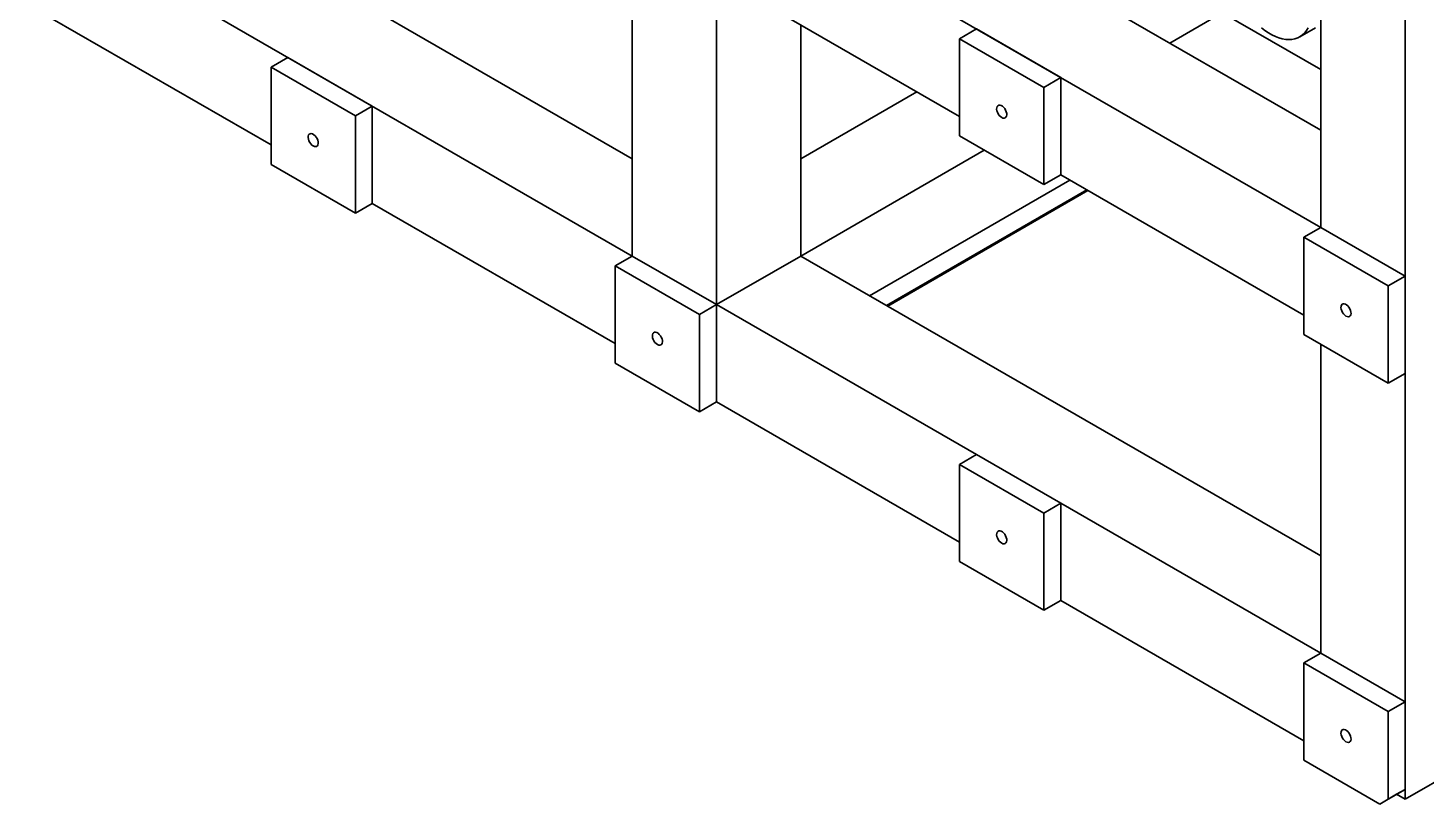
# Model space of a CAD drawing. Header units: millimetres. Extents: x 2577 to 10032, y 103 to 6493.
# Drawn here: x 7635 to 8808, y 3468 to 4119 of the extents above; entities that cross this region are included whole.
import ezdxf

# ---------------------------------------------------------------- set-up
doc = ezdxf.new("R2010")
doc.units = ezdxf.units.MM

msp = doc.modelspace()

# ---------------------------------------------------------------- linework, layer by layer
at = {"color": 7, "linetype": 'Continuous', "lineweight": 35}
for p, q in [((8790.227, 3471.96), (8790.227, 4982.561)), ((8283.444, 4285.052), (8719.517, 4033.312)), ((7706.021, 4261.154), (8142.023, 4009.456)), ((8719.517, 3951.671), (8212.733, 4244.231)), ((8142.023, 3927.815), (7635.31, 4220.334)), ((8719.517, 4210.926), (8719.517, 3951.671)), ((8142.023, 4187.069), (8142.023, 3927.815)), ((8212.733, 4162.577), (8416.628, 4044.872)), ((8212.733, 3886.995), (8212.733, 4162.577)), ((7635.31, 4138.68), (7839.169, 4020.995)), ((8636.997, 4131.917), (8592.854, 4106.433)), ((8636.997, 4131.917), (8719.517, 4084.28)), ((8283.444, 4121.757), (8283.444, 3927.815)), ((8416.628, 4110.197), (8430.77, 4118.362)), ((8430.77, 4118.362), (8501.48, 4077.541)), ((8702.124, 4111.774), (8715.028, 4119.223)), ((8487.338, 4069.377), (8416.628, 4110.197)), ((8416.628, 4110.197), (8416.628, 4028.543)), ((7839.169, 4086.321), (7853.311, 4094.485)), ((7853.311, 4094.485), (7924.022, 4053.664)), ((7909.88, 4045.5), (7839.169, 4086.321)), ((7839.169, 4086.321), (7839.169, 4004.667)), ((8501.48, 4077.541), (8487.338, 4069.377)), ((8487.338, 3987.723), (8487.338, 4069.377)), ((8501.48, 3995.887), (8501.48, 4077.541)), ((8380.71, 4065.606), (8283.444, 4009.456)), ((7924.022, 4053.664), (7909.88, 4045.5)), ((7909.88, 3963.846), (7909.88, 4045.5)), ((7924.022, 3972.01), (7924.022, 4053.664)), ((8416.628, 4028.543), (8487.338, 3987.723)), ((8283.444, 3927.815), (8437.279, 4016.622)), ((7839.169, 4004.667), (7909.88, 3963.846)), ((8341.153, 3894.5), (8509.13, 3991.471)), ((8501.48, 3995.887), (8487.338, 3987.723)), ((8501.48, 3995.887), (8705.375, 3878.181)), ((8523.272, 3983.307), (8355.295, 3886.336)), ((8356.356, 3885.724), (8524.333, 3982.695)), ((7924.022, 3972.01), (7909.88, 3963.846)), ((7924.022, 3972.01), (8127.881, 3854.325)), ((8705.375, 3943.507), (8719.517, 3951.671)), ((8790.227, 3910.851), (8719.517, 3951.671)), ((8705.375, 3943.507), (8776.085, 3902.687)), ((8705.375, 3861.853), (8705.375, 3943.507)), ((8127.881, 3919.651), (8142.023, 3927.815)), ((8127.881, 3919.651), (8198.591, 3878.831)), ((8127.881, 3837.997), (8127.881, 3919.651)), ((8212.733, 3886.995), (8142.023, 3927.815)), ((8212.733, 3886.995), (8283.444, 3927.815)), ((8283.444, 3927.815), (8719.517, 3676.076)), ((8776.085, 3902.687), (8790.227, 3910.851)), ((8790.227, 3829.197), (8790.227, 3910.851)), ((8776.085, 3902.687), (8776.085, 3821.033)), ((8198.591, 3878.831), (8212.733, 3886.995)), ((8719.517, 3594.435), (8212.733, 3886.995)), ((8212.733, 3805.341), (8212.733, 3886.995)), ((8198.591, 3878.831), (8198.591, 3797.176)), ((8776.085, 3821.033), (8705.375, 3861.853)), ((8719.517, 3853.689), (8719.517, 3594.435)), ((8198.591, 3797.176), (8127.881, 3837.997)), ((8776.085, 3821.033), (8790.227, 3829.197)), ((8198.591, 3797.176), (8212.733, 3805.341)), ((8212.733, 3805.341), (8416.628, 3687.635)), ((8416.628, 3752.961), (8430.77, 3761.125)), ((8487.338, 3712.14), (8416.628, 3752.961)), ((8416.628, 3752.961), (8416.628, 3671.307)), ((8430.77, 3761.125), (8501.48, 3720.305)), ((8501.48, 3720.305), (8487.338, 3712.14)), ((8501.48, 3638.65), (8501.48, 3720.305)), ((8487.338, 3630.486), (8487.338, 3712.14)), ((9214.492, 3716.883), (8790.227, 3471.96)), ((8416.628, 3671.307), (8487.338, 3630.486)), ((8501.48, 3638.65), (8487.338, 3630.486)), ((8501.48, 3638.65), (8705.375, 3520.945)), ((8705.375, 3586.271), (8719.517, 3594.435)), ((8790.227, 3553.614), (8719.517, 3594.435)), ((8776.085, 3545.45), (8705.375, 3586.271)), ((8705.375, 3586.271), (8705.375, 3504.617)), ((8776.085, 3545.45), (8790.227, 3553.614)), ((8790.227, 3480.126), (8790.227, 3553.614)), ((8776.085, 3471.962), (8776.085, 3545.45)), ((8705.375, 3504.617), (8769.014, 3467.878)), ((8769.014, 3467.878), (8783.156, 3476.042)), ((8769.014, 3467.878), (8776.085, 3471.962)), ((8790.227, 3480.126), (8776.085, 3471.962)), ((8783.156, 3476.042), (8790.227, 3480.126)), ((8783.156, 3476.042), (8790.227, 3471.96))]:
    msp.add_line(p, q, dxfattribs=at)
at = {"color": 7, "linetype": 'Continuous', "lineweight": 35, "flags": 128}
for points in [[(8709.116, 4119.225), (8707.744, 4116.987), (8706.158, 4115.016), (8704.368, 4113.326), (8702.386, 4111.928), (8700.228, 4110.834), (8697.907, 4110.049), (8695.441, 4109.581), (8692.846, 4109.432), (8690.141, 4109.602), (8687.345, 4110.092), (8684.477, 4110.898), (8681.557, 4112.013), (8678.606, 4113.43), (8675.645, 4115.139), (8672.695, 4117.129), (8669.775, 4119.385)], [(8451.983, 4044.061), (8450.928, 4044.824), (8449.939, 4045.847), (8449.079, 4047.065), (8448.401, 4048.403), (8447.948, 4049.776), (8447.749, 4051.097), (8447.815, 4052.284), (8448.144, 4053.262), (8448.714, 4053.97), (8449.489, 4054.363), (8450.421, 4054.417), (8451.451, 4054.128), (8452.515, 4053.514), (8453.545, 4052.614), (8454.477, 4051.484), (8455.252, 4050.196), (8455.822, 4048.83), (8456.15, 4047.472), (8456.217, 4046.208), (8456.018, 4045.117), (8455.565, 4044.267), (8454.887, 4043.712), (8454.027, 4043.487), (8453.038, 4043.606), (8451.983, 4044.061)], [(7874.524, 4020.184), (7873.469, 4020.947), (7872.48, 4021.97), (7871.62, 4023.189), (7870.942, 4024.526), (7870.489, 4025.899), (7870.29, 4027.22), (7870.357, 4028.407), (7870.685, 4029.386), (7871.255, 4030.093), (7872.03, 4030.487), (7872.962, 4030.54), (7873.992, 4030.251), (7875.056, 4029.637), (7876.086, 4028.737), (7877.018, 4027.607), (7877.793, 4026.319), (7878.363, 4024.953), (7878.692, 4023.596), (7878.758, 4022.331), (7878.559, 4021.24), (7878.106, 4020.39), (7877.429, 4019.835), (7876.568, 4019.61), (7875.579, 4019.729), (7874.524, 4020.184)], [(8740.73, 3877.371), (8739.675, 3878.134), (8738.686, 3879.157), (8737.826, 3880.375), (8737.148, 3881.713), (8736.695, 3883.085), (8736.496, 3884.407), (8736.563, 3885.594), (8736.891, 3886.572), (8737.461, 3887.28), (8738.236, 3887.673), (8739.168, 3887.727), (8740.198, 3887.438), (8741.262, 3886.824), (8742.292, 3885.924), (8743.224, 3884.794), (8743.999, 3883.506), (8744.569, 3882.14), (8744.898, 3880.782), (8744.964, 3879.518), (8744.765, 3878.427), (8744.312, 3877.577), (8743.634, 3877.022), (8742.774, 3876.797), (8741.785, 3876.916), (8740.73, 3877.371)], [(8163.236, 3853.514), (8162.181, 3854.277), (8161.192, 3855.3), (8160.332, 3856.519), (8159.654, 3857.857), (8159.201, 3859.229), (8159.002, 3860.55), (8159.068, 3861.738), (8159.397, 3862.716), (8159.967, 3863.424), (8160.742, 3863.817), (8161.674, 3863.871), (8162.704, 3863.581), (8163.768, 3862.967), (8164.798, 3862.067), (8165.73, 3860.938), (8166.505, 3859.649), (8167.075, 3858.284), (8167.403, 3856.926), (8167.47, 3855.662), (8167.271, 3854.57), (8166.818, 3853.721), (8166.14, 3853.166), (8165.28, 3852.941), (8164.291, 3853.059), (8163.236, 3853.514)], [(8451.983, 3686.824), (8450.928, 3687.587), (8449.939, 3688.61), (8449.079, 3689.829), (8448.401, 3691.166), (8447.948, 3692.539), (8447.749, 3693.86), (8447.815, 3695.047), (8448.144, 3696.026), (8448.714, 3696.734), (8449.489, 3697.127), (8450.421, 3697.18), (8451.451, 3696.891), (8452.515, 3696.277), (8453.545, 3695.377), (8454.477, 3694.248), (8455.252, 3692.959), (8455.822, 3691.593), (8456.15, 3690.236), (8456.217, 3688.972), (8456.018, 3687.88), (8455.565, 3687.03), (8454.887, 3686.476), (8454.027, 3686.25), (8453.038, 3686.369), (8451.983, 3686.824)], [(8740.73, 3520.134), (8739.675, 3520.897), (8738.686, 3521.92), (8737.826, 3523.139), (8737.148, 3524.476), (8736.695, 3525.849), (8736.496, 3527.17), (8736.563, 3528.357), (8736.891, 3529.336), (8737.461, 3530.044), (8738.236, 3530.437), (8739.168, 3530.49), (8740.198, 3530.201), (8741.262, 3529.587), (8742.292, 3528.687), (8743.224, 3527.557), (8743.999, 3526.269), (8744.569, 3524.903), (8744.898, 3523.546), (8744.964, 3522.281), (8744.765, 3521.19), (8744.312, 3520.34), (8743.634, 3519.785), (8742.774, 3519.56), (8741.785, 3519.679), (8740.73, 3520.134)]]:
    msp.add_lwpolyline(points, dxfattribs=at)

doc.saveas('drawing.dxf')
